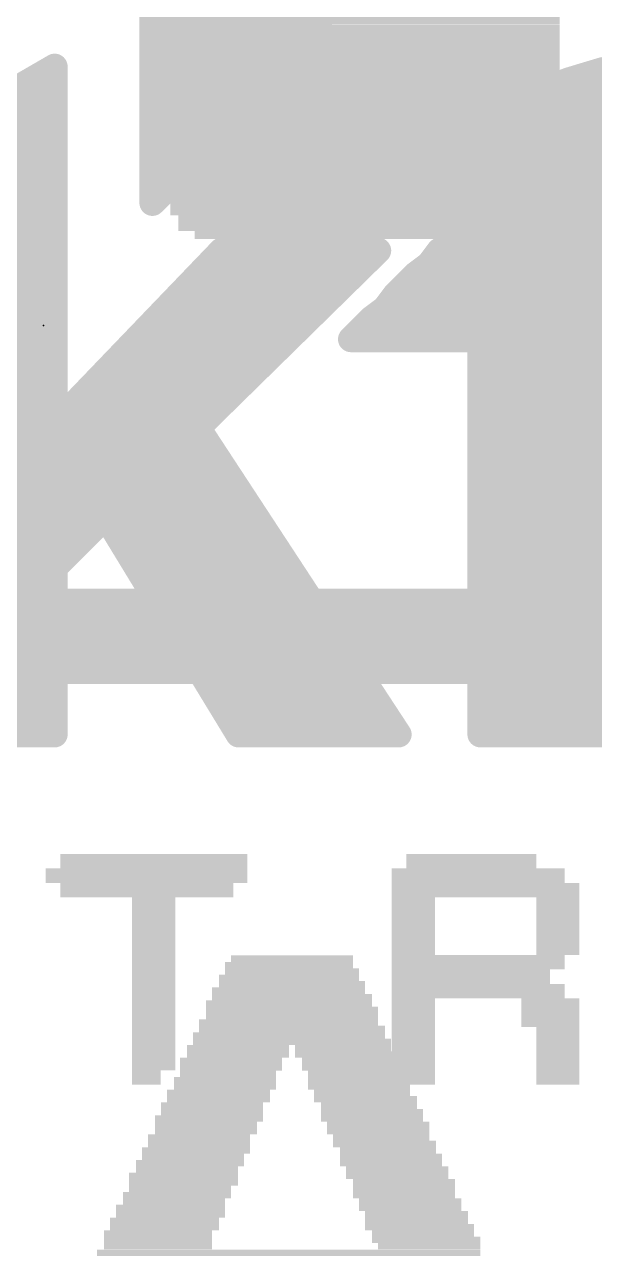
# Model space of a CAD drawing. Extents: x -0.75 to 3.47, y -1.8 to 2.11.
# Drawn here: x 1.5438 to 1.6097, y 1.4282 to 1.5698 of the extents above; entities that cross this region are included whole.
import ezdxf

# ---------------------------------------------------------------- set-up
doc = ezdxf.new("R2010")
doc.units = 0
doc.header["$MEASUREMENT"] = 0
doc.layers.get('0').update_dxf_attribs({"linetype": 'CONTINUOUS'})
for name, color, linetype in [('21', 32, 'CONTINUOUS'), ('22', 2, 'CONTINUOUS'), ('23', 7, 'CONTINUOUS')]:
    doc.layers.add(name, color=color, linetype=linetype)

# ---------------------------------------------------------------- blocks, each defined once
blk = doc.blocks.new('RECT')
blk.add_solid([(-0.5, -0.5), (0.5, -0.5), (-0.5, 0.5), (0.5, 0.5)])

msp = doc.modelspace()

# ---------------------------------------------------------------- linework, layer by layer
at = {"layer": '21', "const_width": 0.003}
for points in [[(1.558598, 1.60311), (1.558598, 1.549173)], [(1.575134, 1.567677), (1.579071, 1.571614)], [(1.558598, 1.571), (1.578457, 1.571)], [(1.558598, 1.568), (1.575457, 1.568)], [(1.570409, 1.562165), (1.575134, 1.567677)], [(1.532339, 1.55626), (1.547299, 1.564921)], [(1.547299, 1.564921), (1.547299, 1.523583)], [(1.558598, 1.565), (1.572839, 1.565)], [(1.606748, 1.563346), (1.610685, 1.564528)], [(1.610685, 1.564528), (1.615016, 1.564921)], [(1.545708, 1.564), (1.547299, 1.564)], [(1.603598, 1.562165), (1.606748, 1.563346)], [(1.608926, 1.564), (1.623283, 1.564)], [(1.558598, 1.562), (1.570244, 1.562)], [(1.565685, 1.557441), (1.570409, 1.562165)], [(1.601236, 1.559803), (1.603598, 1.562165)], [(1.540526, 1.561), (1.547299, 1.561)], [(1.602433, 1.561), (1.623283, 1.561)], [(1.558598, 1.559), (1.567244, 1.559)], [(1.599268, 1.557441), (1.601236, 1.559803)], [(1.535344, 1.558), (1.547299, 1.558)], [(1.563717, 1.555079), (1.565685, 1.557441)], [(1.597693, 1.554685), (1.599268, 1.557441)], [(1.599734, 1.558), (1.623283, 1.558)], [(1.558598, 1.556), (1.564484, 1.556)], [(1.532339, 1.555), (1.547299, 1.555)], [(1.561748, 1.55311), (1.563717, 1.555079)], [(1.596906, 1.551535), (1.597693, 1.554685)], [(1.597873, 1.555), (1.623283, 1.555)], [(1.558598, 1.553), (1.561682, 1.553)], [(1.560567, 1.551142), (1.561748, 1.55311)], [(1.532339, 1.552), (1.547299, 1.552)], [(1.596512, 1.547992), (1.596906, 1.551535)], [(1.597022, 1.552), (1.613189, 1.552)], [(1.558598, 1.549173), (1.560567, 1.551142)], [(1.558598, 1.55), (1.559425, 1.55)], [(1.532339, 1.549), (1.547299, 1.549)], [(1.596624, 1.549), (1.61202, 1.549)], [(1.596512, 1.543661), (1.596512, 1.547992)], [(1.532339, 1.546), (1.547299, 1.546)], [(1.596512, 1.546), (1.611866, 1.546)], [(1.532339, 1.543), (1.547299, 1.543)], [(1.547299, 1.523583), (1.566591, 1.543661)], [(1.584701, 1.543661), (1.563835, 1.523189)], [(1.565955, 1.543), (1.584027, 1.543)], [(1.566591, 1.543661), (1.584701, 1.543661)], [(1.590606, 1.542087), (1.591787, 1.543661)], [(1.591291, 1.543), (1.622496, 1.543)], [(1.591787, 1.543661), (1.596512, 1.543661)], [(1.589031, 1.540906), (1.590606, 1.542087)], [(1.58785, 1.539724), (1.589031, 1.540906)], [(1.532339, 1.54), (1.547299, 1.54)], [(1.563073, 1.54), (1.580969, 1.54)], [(1.586669, 1.538543), (1.58785, 1.539724)], [(1.588126, 1.54), (1.622496, 1.54)], [(1.585488, 1.536969), (1.586669, 1.538543)], [(1.532339, 1.537), (1.547299, 1.537)], [(1.56019, 1.537), (1.577911, 1.537)], [(1.582732, 1.534606), (1.583913, 1.535787)], [(1.583913, 1.535787), (1.585488, 1.536969)], [(1.585512, 1.537), (1.622496, 1.537)], [(1.581551, 1.533425), (1.582732, 1.534606)], [(1.532339, 1.534), (1.547299, 1.534)], [(1.557308, 1.534), (1.574854, 1.534)], [(1.596512, 1.533425), (1.581551, 1.533425)], [(1.582126, 1.534), (1.622496, 1.534)], [(1.596512, 1.52752), (1.596512, 1.533425)], [(1.532339, 1.531), (1.547299, 1.531)], [(1.554426, 1.531), (1.571796, 1.531)], [(1.596512, 1.531), (1.611866, 1.531)], [(1.532339, 1.528), (1.547299, 1.528)], [(1.551543, 1.528), (1.568738, 1.528)], [(1.596512, 1.528), (1.611866, 1.528)], [(1.596512, 1.487756), (1.596512, 1.52752)], [(1.532339, 1.525), (1.547299, 1.525)], [(1.548661, 1.525), (1.565681, 1.525)], [(1.596512, 1.525), (1.611866, 1.525)], [(1.563835, 1.523189), (1.587063, 1.487756)], [(1.532339, 1.522), (1.564614, 1.522)], [(1.596512, 1.522), (1.611866, 1.522)], [(1.532339, 1.519), (1.566581, 1.519)], [(1.596512, 1.519), (1.611866, 1.519)], [(1.532339, 1.516), (1.568547, 1.516)], [(1.596512, 1.516), (1.611866, 1.516)], [(1.532339, 1.513), (1.570514, 1.513)], [(1.553205, 1.512953), (1.547299, 1.507047)], [(1.568559, 1.487756), (1.553205, 1.512953)], [(1.596512, 1.513), (1.611866, 1.513)], [(1.532339, 1.51), (1.550252, 1.51)], [(1.555004, 1.51), (1.572481, 1.51)], [(1.596512, 1.51), (1.611866, 1.51)], [(1.532339, 1.507), (1.547299, 1.507)], [(1.547299, 1.507047), (1.547299, 1.487756)], [(1.556832, 1.507), (1.574447, 1.507)], [(1.596512, 1.507), (1.611866, 1.507)], [(1.532339, 1.504), (1.547299, 1.504)], [(1.55866, 1.504), (1.576414, 1.504)], [(1.596512, 1.504), (1.611866, 1.504)], [(1.532339, 1.501), (1.547299, 1.501)], [(1.560488, 1.501), (1.578381, 1.501)], [(1.596512, 1.501), (1.611866, 1.501)], [(1.532339, 1.498), (1.547299, 1.498)], [(1.562317, 1.498), (1.580347, 1.498)], [(1.596512, 1.498), (1.611866, 1.498)], [(1.532339, 1.495), (1.547299, 1.495)], [(1.564145, 1.495), (1.582314, 1.495)], [(1.596512, 1.495), (1.611866, 1.495)], [(1.532339, 1.492), (1.547299, 1.492)], [(1.565973, 1.492), (1.584281, 1.492)], [(1.596512, 1.492), (1.611866, 1.492)], [(1.532339, 1.489), (1.547299, 1.489)], [(1.547299, 1.487756), (1.532339, 1.487756)], [(1.567801, 1.489), (1.586247, 1.489)], [(1.587063, 1.487756), (1.568559, 1.487756)], [(1.596512, 1.489), (1.611866, 1.489)], [(1.611866, 1.487756), (1.596512, 1.487756)]]:
    msp.add_lwpolyline(points, dxfattribs=at)
at = {"layer": '21', "const_width": 0.0015}
for points in [[(1.558598, 1.57175, 1), (1.558598, 1.57025)], [(1.578457, 1.57025, 1), (1.578457, 1.57175)], [(1.558598, 1.56875, 1), (1.558598, 1.56725)], [(1.574604, 1.568207, 1), (1.575664, 1.567147)], [(1.575703, 1.567189, 1), (1.574564, 1.568165)], [(1.575457, 1.56725, 1), (1.575457, 1.56875)], [(1.548049, 1.564921, 1), (1.546549, 1.564921)], [(1.547675, 1.564272, 1), (1.546923, 1.56557)], [(1.558598, 1.56575, 1), (1.558598, 1.56425)], [(1.572839, 1.56425, 1), (1.572839, 1.56575)], [(1.610617, 1.565274, 1), (1.610753, 1.563781)], [(1.545708, 1.56475, 1), (1.545708, 1.56325)], [(1.547299, 1.56325, 1), (1.547299, 1.56475)], [(1.606533, 1.564065, 1), (1.606964, 1.562628)], [(1.607011, 1.562644, 1), (1.606485, 1.564049)], [(1.608926, 1.56475, 1), (1.608926, 1.56325)], [(1.558598, 1.56275, 1), (1.558598, 1.56125)], [(1.56984, 1.562653, 1), (1.570979, 1.561677)], [(1.57094, 1.561635, 1), (1.569879, 1.562696)], [(1.570244, 1.56125, 1), (1.570244, 1.56275)], [(1.603335, 1.562868, 1), (1.603862, 1.561463)], [(1.604129, 1.561635, 1), (1.603068, 1.562696)], [(1.547299, 1.56025, 1), (1.547299, 1.56175)], [(1.602433, 1.56175, 1), (1.602433, 1.56025)], [(1.558598, 1.55975, 1), (1.558598, 1.55825)], [(1.567244, 1.55825, 1), (1.567244, 1.55975)], [(1.600706, 1.560333, 1), (1.601767, 1.559273)], [(1.601812, 1.559323, 1), (1.60066, 1.560283)], [(1.547299, 1.55725, 1), (1.547299, 1.55875)], [(1.565155, 1.557971, 1), (1.566215, 1.556911)], [(1.566261, 1.556961, 1), (1.565109, 1.557921)], [(1.598692, 1.557921, 1), (1.599844, 1.556961)], [(1.599919, 1.557069, 1), (1.598617, 1.557813)], [(1.599734, 1.55875, 1), (1.599734, 1.55725)], [(1.558598, 1.55675, 1), (1.558598, 1.55525)], [(1.564484, 1.55525, 1), (1.564484, 1.55675)], [(1.547299, 1.55425, 1), (1.547299, 1.55575)], [(1.56314, 1.555559, 1), (1.564293, 1.554599)], [(1.564247, 1.554548, 1), (1.563186, 1.555609)], [(1.597042, 1.555057, 1), (1.598344, 1.554313)], [(1.598421, 1.554503, 1), (1.596965, 1.554867)], [(1.597873, 1.55575, 1), (1.597873, 1.55425)], [(1.558598, 1.55375, 1), (1.558598, 1.55225)], [(1.561218, 1.553641, 1), (1.562278, 1.55258)], [(1.562391, 1.552724, 1), (1.561105, 1.553496)], [(1.561682, 1.55225, 1), (1.561682, 1.55375)], [(1.547299, 1.55125, 1), (1.547299, 1.55275)], [(1.597651, 1.551453, 1), (1.59616, 1.551618)], [(1.597022, 1.55275, 1), (1.597022, 1.55125)], [(1.558598, 1.55075, 1), (1.558598, 1.54925)], [(1.559425, 1.54925, 1), (1.559425, 1.55075)], [(1.559924, 1.551528, 1), (1.56121, 1.550756)], [(1.561097, 1.550611, 1), (1.560037, 1.551672)], [(1.596178, 1.551717, 1), (1.597633, 1.551354)], [(1.547299, 1.54825, 1), (1.547299, 1.54975)], [(1.558068, 1.549704, 1), (1.559129, 1.548643)], [(1.596624, 1.54975, 1), (1.596624, 1.54825)], [(1.557848, 1.549173, 1), (1.559348, 1.549173)], [(1.595766, 1.548075, 1), (1.597257, 1.547909)], [(1.597262, 1.547992, 1), (1.595762, 1.547992)], [(1.547299, 1.54525, 1), (1.547299, 1.54675)], [(1.596512, 1.54675, 1), (1.596512, 1.54525)], [(1.547299, 1.54225, 1), (1.547299, 1.54375)], [(1.565955, 1.54375, 1), (1.565955, 1.54225)], [(1.566591, 1.544411, 1), (1.566591, 1.542911)], [(1.567131, 1.543142, 1), (1.56605, 1.544181)], [(1.584027, 1.54225, 1), (1.584027, 1.54375)], [(1.585226, 1.543126, 1), (1.584176, 1.544197)], [(1.584701, 1.542911, 1), (1.584701, 1.544411)], [(1.591291, 1.54375, 1), (1.591291, 1.54225)], [(1.591787, 1.544411, 1), (1.591787, 1.542911)], [(1.592387, 1.543211, 1), (1.591187, 1.544111)], [(1.595762, 1.543661, 1), (1.597262, 1.543661)], [(1.596512, 1.542911, 1), (1.596512, 1.544411)], [(1.590006, 1.542537, 1), (1.591206, 1.541637)], [(1.591056, 1.541487, 1), (1.590156, 1.542687)], [(1.588581, 1.541506, 1), (1.589481, 1.540306)], [(1.589562, 1.540375, 1), (1.588501, 1.541436)], [(1.547299, 1.53925, 1), (1.547299, 1.54075)], [(1.563073, 1.54075, 1), (1.563073, 1.53925)], [(1.580969, 1.53925, 1), (1.580969, 1.54075)], [(1.58732, 1.540255, 1), (1.588381, 1.539194)], [(1.588381, 1.539194, 1), (1.58732, 1.540255)], [(1.588126, 1.54075, 1), (1.588126, 1.53925)], [(1.586139, 1.539074, 1), (1.5872, 1.538013)], [(1.587269, 1.538093, 1), (1.586069, 1.538993)], [(1.547299, 1.53625, 1), (1.547299, 1.53775)], [(1.56019, 1.53775, 1), (1.56019, 1.53625)], [(1.577911, 1.53625, 1), (1.577911, 1.53775)], [(1.584444, 1.535257, 1), (1.583383, 1.536318)], [(1.584888, 1.537419, 1), (1.586088, 1.536519)], [(1.585512, 1.53775, 1), (1.585512, 1.53625)], [(1.585938, 1.536369, 1), (1.585038, 1.537569)], [(1.582202, 1.535137, 1), (1.583263, 1.534076)], [(1.583263, 1.534076, 1), (1.582202, 1.535137)], [(1.583463, 1.536387, 1), (1.584363, 1.535187)], [(1.547299, 1.53325, 1), (1.547299, 1.53475)], [(1.557308, 1.53475, 1), (1.557308, 1.53325)], [(1.574854, 1.53325, 1), (1.574854, 1.53475)], [(1.581551, 1.534175, 1), (1.581551, 1.532675)], [(1.581021, 1.533956, 1), (1.582082, 1.532895)], [(1.582126, 1.53475, 1), (1.582126, 1.53325)], [(1.597262, 1.533425, 1), (1.595762, 1.533425)], [(1.596512, 1.532675, 1), (1.596512, 1.534175)], [(1.547299, 1.53025, 1), (1.547299, 1.53175)], [(1.554426, 1.53175, 1), (1.554426, 1.53025)], [(1.571796, 1.53025, 1), (1.571796, 1.53175)], [(1.596512, 1.53175, 1), (1.596512, 1.53025)], [(1.547299, 1.52725, 1), (1.547299, 1.52875)], [(1.551543, 1.52875, 1), (1.551543, 1.52725)], [(1.568738, 1.52725, 1), (1.568738, 1.52875)], [(1.596512, 1.52875, 1), (1.596512, 1.52725)], [(1.597262, 1.52752, 1), (1.595762, 1.52752)], [(1.595762, 1.52752, 1), (1.597262, 1.52752)], [(1.547299, 1.52425, 1), (1.547299, 1.52575)], [(1.548661, 1.52575, 1), (1.548661, 1.52425)], [(1.565681, 1.52425, 1), (1.565681, 1.52575)], [(1.596512, 1.52575, 1), (1.596512, 1.52425)], [(1.546758, 1.524102, 1), (1.54784, 1.523063)], [(1.564462, 1.5236, 1), (1.563207, 1.522778)], [(1.546549, 1.523583, 1), (1.548049, 1.523583)], [(1.563309, 1.523724, 1), (1.56436, 1.522654)], [(1.564614, 1.52125, 1), (1.564614, 1.52275)], [(1.596512, 1.52275, 1), (1.596512, 1.52125)], [(1.566581, 1.51825, 1), (1.566581, 1.51975)], [(1.596512, 1.51975, 1), (1.596512, 1.51825)], [(1.568547, 1.51525, 1), (1.568547, 1.51675)], [(1.596512, 1.51675, 1), (1.596512, 1.51525)], [(1.553845, 1.513343, 1), (1.552564, 1.512562)], [(1.553735, 1.512422, 1), (1.552674, 1.513483)], [(1.570514, 1.51225, 1), (1.570514, 1.51375)], [(1.596512, 1.51375, 1), (1.596512, 1.51225)], [(1.550252, 1.50925, 1), (1.550252, 1.51075)], [(1.555004, 1.51075, 1), (1.555004, 1.50925)], [(1.572481, 1.50925, 1), (1.572481, 1.51075)], [(1.596512, 1.51075, 1), (1.596512, 1.50925)], [(1.548049, 1.507047, 1), (1.546549, 1.507047)], [(1.546769, 1.507578, 1), (1.54783, 1.506517)], [(1.547299, 1.50625, 1), (1.547299, 1.50775)], [(1.556832, 1.50775, 1), (1.556832, 1.50625)], [(1.574447, 1.50625, 1), (1.574447, 1.50775)], [(1.596512, 1.50775, 1), (1.596512, 1.50625)], [(1.547299, 1.50325, 1), (1.547299, 1.50475)], [(1.55866, 1.50475, 1), (1.55866, 1.50325)], [(1.576414, 1.50325, 1), (1.576414, 1.50475)], [(1.596512, 1.50475, 1), (1.596512, 1.50325)], [(1.547299, 1.50025, 1), (1.547299, 1.50175)], [(1.560488, 1.50175, 1), (1.560488, 1.50025)], [(1.578381, 1.50025, 1), (1.578381, 1.50175)], [(1.596512, 1.50175, 1), (1.596512, 1.50025)], [(1.547299, 1.49725, 1), (1.547299, 1.49875)], [(1.562317, 1.49875, 1), (1.562317, 1.49725)], [(1.580347, 1.49725, 1), (1.580347, 1.49875)], [(1.596512, 1.49875, 1), (1.596512, 1.49725)], [(1.547299, 1.49425, 1), (1.547299, 1.49575)], [(1.564145, 1.49575, 1), (1.564145, 1.49425)], [(1.582314, 1.49425, 1), (1.582314, 1.49575)], [(1.596512, 1.49575, 1), (1.596512, 1.49425)], [(1.547299, 1.49125, 1), (1.547299, 1.49275)], [(1.565973, 1.49275, 1), (1.565973, 1.49125)], [(1.584281, 1.49125, 1), (1.584281, 1.49275)], [(1.596512, 1.49275, 1), (1.596512, 1.49125)], [(1.547299, 1.48825, 1), (1.547299, 1.48975)], [(1.547299, 1.487006, 1), (1.547299, 1.488506)], [(1.567801, 1.48975, 1), (1.567801, 1.48825)], [(1.568559, 1.488506, 1), (1.568559, 1.487006)], [(1.586247, 1.48825, 1), (1.586247, 1.48975)], [(1.587063, 1.487006, 1), (1.587063, 1.488506)], [(1.596512, 1.48975, 1), (1.596512, 1.48825)], [(1.596512, 1.488506, 1), (1.596512, 1.487006)], [(1.546549, 1.487756, 1), (1.548049, 1.487756)], [(1.567919, 1.487366, 1), (1.5692, 1.488146)], [(1.586436, 1.487345, 1), (1.58769, 1.488167)], [(1.595762, 1.487756, 1), (1.597262, 1.487756)]]:
    msp.add_lwpolyline(points, format="xyb", dxfattribs=at)
at = {"layer": '23'}
msp.add_point((1.546, 1.535), dxfattribs=at)

# ---------------------------------------------------------------- block references
at = {"layer": '21'}
for p, xscale, yscale in [((1.558758, 1.473102), 0.0216, 0.00166), ((1.595458, 1.473102), 0.015, 0.00166), ((1.557908, 1.471437), 0.0233, 0.00167), ((1.596258, 1.471437), 0.02, 0.00167), ((1.557958, 1.469767), 0.02, 0.00167), ((1.597108, 1.469767), 0.0217, 0.00167), ((1.558758, 1.468102), 0.005, 0.00166), ((1.588758, 1.468102), 0.005, 0.00166), ((1.605458, 1.468102), 0.005, 0.00166), ((1.558758, 1.466437), 0.005, 0.00167), ((1.588758, 1.466437), 0.005, 0.00167), ((1.605458, 1.466437), 0.005, 0.00167), ((1.558758, 1.464767), 0.005, 0.00167), ((1.588758, 1.464767), 0.005, 0.00167), ((1.605458, 1.464767), 0.005, 0.00167), ((1.558758, 1.463102), 0.005, 0.00166), ((1.588758, 1.463102), 0.005, 0.00166), ((1.605458, 1.463102), 0.005, 0.00166), ((1.558758, 1.461437), 0.005, 0.00167), ((1.596258, 1.461437), 0.02, 0.00167), ((1.558758, 1.459767), 0.005, 0.00167), ((1.595408, 1.459767), 0.0183, 0.00167), ((1.558758, 1.458102), 0.005, 0.00166), ((1.596258, 1.458102), 0.02, 0.00166), ((1.558758, 1.456437), 0.005, 0.00167), ((1.588758, 1.456437), 0.005, 0.00167), ((1.604608, 1.456437), 0.0067, 0.00167), ((1.558758, 1.454767), 0.005, 0.00167), ((1.588758, 1.454767), 0.005, 0.00167), ((1.604608, 1.454767), 0.0067, 0.00167), ((1.558758, 1.453102), 0.005, 0.00166), ((1.588758, 1.453102), 0.005, 0.00166), ((1.605458, 1.453102), 0.005, 0.00166), ((1.558758, 1.451437), 0.005, 0.00167), ((1.588758, 1.451437), 0.005, 0.00167), ((1.605458, 1.451437), 0.005, 0.00167), ((1.558758, 1.449767), 0.005, 0.00167), ((1.588758, 1.449767), 0.005, 0.00167), ((1.605458, 1.449767), 0.005, 0.00167), ((1.557908, 1.448102), 0.0033, 0.00166), ((1.588758, 1.448102), 0.005, 0.00166), ((1.605458, 1.448102), 0.005, 0.00166)]:
    msp.add_blockref('RECT', p, dxfattribs=dict(at, xscale=xscale, yscale=yscale))
at = {"layer": '22', "rotation": 180}
for p, xscale, yscale in [((1.583184, 1.570252), 0.045, 0.0009199999999999999), ((1.583184, 1.569332), 0.045, 0.0009199999999999999), ((1.583184, 1.568412), 0.045, 0.0009199999999999999), ((1.583184, 1.567492), 0.045, 0.0009199999999999999), ((1.583184, 1.566577), 0.045, 0.00091), ((1.583184, 1.565662), 0.045, 0.0009199999999999999), ((1.583184, 1.564742), 0.045, 0.0009199999999999999), ((1.583184, 1.563822), 0.045, 0.0009199999999999999), ((1.583184, 1.562902), 0.045, 0.0009199999999999999), ((1.583184, 1.561982), 0.045, 0.0009199999999999999), ((1.583184, 1.561067), 0.045, 0.00091), ((1.583184, 1.560152), 0.045, 0.0009199999999999999), ((1.583184, 1.559232), 0.045, 0.0009199999999999999), ((1.583184, 1.558312), 0.045, 0.0009199999999999999), ((1.583184, 1.557392), 0.045, 0.0009199999999999999), ((1.583184, 1.556472), 0.045, 0.0009199999999999999), ((1.583184, 1.555557), 0.045, 0.00091), ((1.583184, 1.554642), 0.045, 0.0009199999999999999), ((1.583184, 1.553722), 0.045, 0.0009199999999999999), ((1.583184, 1.552802), 0.045, 0.0009199999999999999), ((1.583184, 1.551882), 0.045, 0.0009199999999999999), ((1.583184, 1.550962), 0.045, 0.0009199999999999999), ((1.583184, 1.550047), 0.045, 0.00091), ((1.583184, 1.549132), 0.045, 0.0009199999999999999), ((1.583184, 1.548212), 0.045, 0.0009199999999999999), ((1.583184, 1.547292), 0.0432, 0.0009199999999999999), ((1.583184, 1.546372), 0.0432, 0.0009199999999999999), ((1.583684, 1.545457), 0.0404, 0.00091), ((1.904134, 1.504132), 1.1699, 0.0009199999999999999), ((1.904134, 1.503212), 1.1699, 0.0009199999999999999), ((1.904134, 1.502297), 1.1699, 0.00091), ((1.904134, 1.501382), 1.1699, 0.0009199999999999999), ((1.904134, 1.500462), 1.1699, 0.0009199999999999999), ((1.904134, 1.499542), 1.1699, 0.0009199999999999999), ((1.904134, 1.498622), 1.1699, 0.0009199999999999999), ((1.904134, 1.497707), 1.1699, 0.00091), ((1.904134, 1.496792), 1.1699, 0.0009199999999999999), ((1.904134, 1.495872), 1.1699, 0.0009199999999999999), ((1.904134, 1.494952), 1.1699, 0.0009199999999999999), ((1.904134, 1.494032), 1.1699, 0.0009199999999999999), ((1.57439, 1.461108), 0.0148, 0.00074), ((1.57474, 1.461848), 0.0141, 0.00074), ((1.57439, 1.459628), 0.0162, 0.00074), ((1.57474, 1.460368), 0.0155, 0.00074), ((1.57434, 1.458148), 0.0177, 0.00074), ((1.57474, 1.458888), 0.0169, 0.00074), ((1.57439, 1.456678), 0.0192, 0.00074), ((1.57474, 1.457413), 0.0185, 0.00073), ((1.57474, 1.455938), 0.0199, 0.00074), ((1.57474, 1.455198), 0.0199, 0.00074), ((1.57434, 1.454458), 0.0207, 0.00074), ((1.57474, 1.453718), 0.0215, 0.00074), ((1.57439, 1.452978), 0.0222, 0.00074), ((1.57474, 1.452243), 0.0229, 0.00073), ((1.56849, 1.451508), 0.0118, 0.00074), ((1.56849, 1.450768), 0.0118, 0.00074), ((1.58064, 1.451508), 0.0111, 0.00074), ((1.58099, 1.450768), 0.0118, 0.00074), ((1.56769, 1.450028), 0.0118, 0.00074), ((1.56769, 1.449288), 0.0118, 0.00074), ((1.58139, 1.450028), 0.011, 0.00074), ((1.58179, 1.449288), 0.0118, 0.00074), ((1.56699, 1.447808), 0.0118, 0.00074), ((1.56734, 1.448548), 0.0111, 0.00074), ((1.58214, 1.448548), 0.0111, 0.00074), ((1.58214, 1.447808), 0.0111, 0.00074), ((1.56624, 1.446338), 0.0119, 0.00074), ((1.56699, 1.447073), 0.0118, 0.00073), ((1.58249, 1.447073), 0.0118, 0.00073), ((1.58284, 1.446338), 0.0111, 0.00074), ((1.56624, 1.445598), 0.0119, 0.00074), ((1.58324, 1.445598), 0.0119, 0.00074), ((1.56549, 1.444858), 0.0118, 0.00074), ((1.56549, 1.444118), 0.0118, 0.00074), ((1.58364, 1.444858), 0.0111, 0.00074), ((1.58399, 1.444118), 0.0118, 0.00074), ((1.56514, 1.443378), 0.0125, 0.00074), ((1.56479, 1.442638), 0.0118, 0.00074), ((1.58399, 1.443378), 0.0118, 0.00074), ((1.58469, 1.442638), 0.0118, 0.00074), ((1.56399, 1.441168), 0.0118, 0.00074), ((1.56479, 1.441903), 0.0118, 0.00073), ((1.58469, 1.441903), 0.0118, 0.00073), ((1.58504, 1.441168), 0.0111, 0.00074), ((1.56364, 1.439688), 0.0125, 0.00074), ((1.56399, 1.440428), 0.0118, 0.00074), ((1.58544, 1.440428), 0.0119, 0.00074), ((1.58584, 1.439688), 0.0111, 0.00074), ((1.56294, 1.438208), 0.0125, 0.00074), ((1.56329, 1.438948), 0.0118, 0.00074), ((1.58619, 1.438948), 0.0118, 0.00074), ((1.58619, 1.438208), 0.0118, 0.00074), ((1.56219, 1.436733), 0.0126, 0.00073), ((1.56259, 1.437468), 0.0118, 0.00074), ((1.58689, 1.437468), 0.0118, 0.00074), ((1.58689, 1.436733), 0.0118, 0.00073), ((1.56219, 1.435998), 0.0126, 0.00074), ((1.56179, 1.435258), 0.0118, 0.00074), ((1.58769, 1.435998), 0.0118, 0.00074), ((1.58769, 1.435258), 0.0118, 0.00074), ((1.56144, 1.434518), 0.0125, 0.00074), ((1.56109, 1.433778), 0.0118, 0.00074), ((1.58769, 1.434518), 0.0118, 0.00074), ((1.58839, 1.433778), 0.0118, 0.00074), ((1.56069, 1.433038), 0.0126, 0.00074), ((1.56069, 1.432298), 0.0126, 0.00074), ((1.58839, 1.433038), 0.0118, 0.00074), ((1.58914, 1.432298), 0.0119, 0.00074), ((1.55999, 1.431563), 0.0126, 0.00073), ((1.55999, 1.430828), 0.0126, 0.00074), ((1.58914, 1.431563), 0.0119, 0.00073), ((1.58949, 1.430828), 0.0126, 0.00074), ((1.55924, 1.430088), 0.0125, 0.00074), ((1.55924, 1.429348), 0.0125, 0.00074), ((1.58989, 1.430088), 0.0118, 0.00074), ((1.59024, 1.429348), 0.0125, 0.00074), ((1.55924, 1.428608), 0.0125, 0.00074), ((1.59059, 1.428608), 0.0118, 0.00074), ((1.57434, 1.427868), 0.0443, 0.00074)]:
    msp.add_blockref('RECT', p, dxfattribs=dict(at, xscale=xscale, yscale=yscale))

doc.saveas('drawing.dxf')
